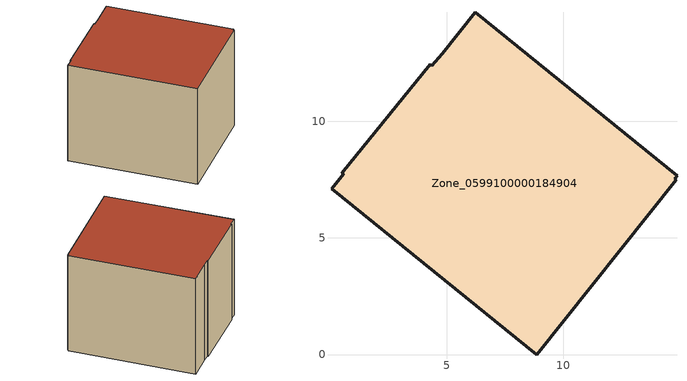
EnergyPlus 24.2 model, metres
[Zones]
Zone_0599100000184904
 floor ground (C_G): 14.87,7.67 14.78,7.55 14.83,7.51 8.86,0 0.05,7.12 0.57,7.75 0.5,7.78 4.28,12.44 4.36,12.38 4.81,12.91 6.21,14.67 z0
 wall outside (C_F): 8.86,0 14.83,7.51 14.78,7.55 14.87,7.67 6.21,14.67 4.81,12.91 4.36,12.38 4.28,12.44 0.5,7.78 0.57,7.75 0.05,7.12 8.86,0 z0:9.29
 roof outside (C_R): 14.78,7.55 14.87,7.67 6.21,14.67 4.81,12.91 4.36,12.38 4.28,12.44 0.5,7.78 0.57,7.75 0.05,7.12 8.86,0 14.83,7.51 z9.29
[BUILDING]
Pand.0599100000184904: North Axis=0; Terrain=City; Loads Convergence Tolerance Value=0.04; Temperature Convergence Tolerance Value=0.4; Solar Distribution=FullExterior; Maximum Number of Warmup Days=25; Minimum Number of Warmup Days=1
[Site:Location]
Rotterdam.The.Hague.AP_ZH_NLD Design_Conditions: Latitude=51.96; Longitude=4.45; Time Zone=1; Elevation=-4.5
[SITE:GROUNDTEMPERATURE:BUILDINGSURFACE]
18, 18, 18, 18, 18, 18, 18, 18, 18, 18, 18, 18
[MATERIAL] Thermal Absorptance=0.9; Solar Absorptance=0.7; Visible Absorptance=0.7
Name | Roughness | Thickness | Conductivity | Density | Specific Heat
G.TC.1965-1974 | MediumSmooth | 0.15 | 0.882353 | 540 | 1210
F.TC.1965-1974 | Rough | 0.3 | 0.697674 | 1920 | 840
R.TC.1965-1974 | MediumRough | 0.2 | 0.232558 | 1500 | 1000
[CONSTRUCTION]
C_G: G.TC.1965-1974
C_F: F.TC.1965-1974
C_R: R.TC.1965-1974
[ZONE]
Zone_0599100000184904: Type=1; Multiplier=1; Ceiling Height=Autocalculate; Volume=Autocalculate; Floor Area=autocalculate; Part of Total Floor Area=Yes
[ZONEINFILTRATION:DESIGNFLOWRATE]
Infil_Zone_0599100000184904: Zone or ZoneList or Space or SpaceList=Zone_0599100000184904; Schedule=AlwaysOn; Design Flow Rate Calculation Method=Flow/Area; Flow Rate per Floor Area=0.003; Constant Term Coefficient=1; Temperature Term Coefficient=0; Velocity Term Coefficient=0; Velocity Squared Term Coefficient=0
[HVACTEMPLATE:ZONE:IDEALLOADSAIRSYSTEM]
Zone_0599100000184904: Maximum Heating Supply Air Temperature=50; Minimum Cooling Supply Air Temperature=13; Maximum Heating Supply Air Humidity Ratio=0.0156; Minimum Cooling Supply Air Humidity Ratio=0.0077; Heating Limit=NoLimit; Cooling Limit=NoLimit; Dehumidification Control Type=ConstantSensibleHeatRatio; Cooling Sensible Heat Ratio=0.7; Dehumidification Setpoint=60; Humidification Control Type=None; Humidification Setpoint=30; Outdoor Air Method=None; Outdoor Air Flow Rate per Person=0.00944; Outdoor Air Flow Rate per Zone Floor Area=0; Outdoor Air Flow Rate per Zone=0; Demand Controlled Ventilation Type=None; Outdoor Air Economizer Type=NoEconomizer; Heat Recovery Type=None; Sensible Heat Recovery Effectiveness=0.7; Latent Heat Recovery Effectiveness=0.65
[ZONECONTROL:THERMOSTAT]
ThermostatControl_Zone_0599100000184904: Zone or ZoneList=Zone_0599100000184904; Control Type Schedule=DualSetpointControlType; Control 1=Thermostat_Zone_0599100000184904; Temperature Difference Between Cutout And Setpoint=0
[THERMOSTATSETPOINT:DUALSETPOINT]
Thermostat_Zone_0599100000184904: Heating Setpoint Temperature Schedule=HeatingSetpoint_Zone_0599100000184904; Cooling Setpoint Temperature Schedule=CoolingSetpoint_Zone_0599100000184904
[SCHEDULE:COMPACT]
HeatingSetpoint_Zone_0599100000184904: Through: 12/31, For: AllDays, Until: 24:00, 21
CoolingSetpoint_Zone_0599100000184904: Through: 12/31, For: AllDays, Until: 24:00, 24
DualSetpointControlType: Through: 12/31, For: AllDays, Until: 24:00, 4
AlwaysOn: Through: 12/31, For: AllDays, Until: 24:00, 1
